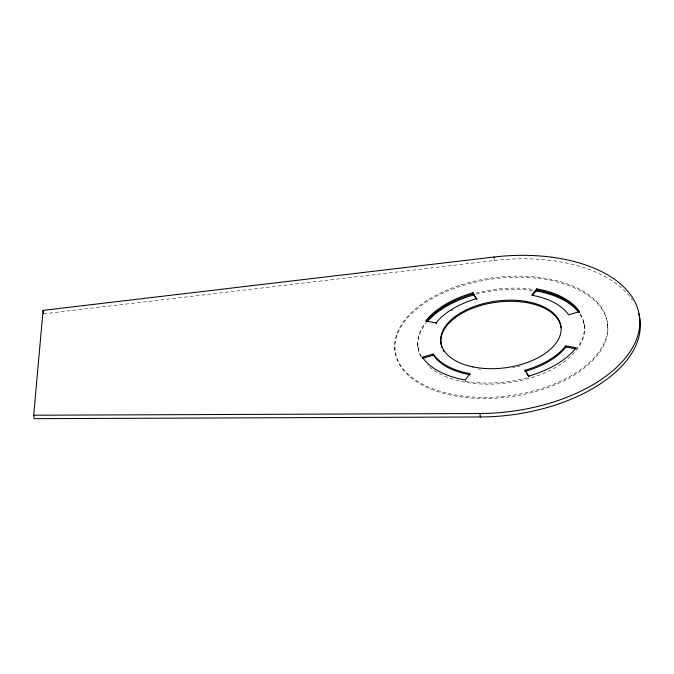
<?xml version="1.0" encoding="UTF-8"?>
<svg xmlns="http://www.w3.org/2000/svg" width="674" height="674" viewBox="0 0 674 674"><rect width="100%" height="100%" fill="white"/><g stroke="black" fill="none" stroke-linecap="round" stroke-linejoin="round"><path stroke-width="0.51" stroke-dasharray="3.37 2.53" d="M43.507 313.831L494.328 260.493A139.745 77.653 -7.4 0 1 632.549 300.368M583.692 321.961L584.274 325.256M607.645 324.801A107.141 59.539 -7.4 0 1 451.631 394.18A107.141 59.539 -7.4 0 1 444.36 291.185A107.141 59.539 -7.4 0 1 607.645 324.801L607.796 325.955A107.141 59.539 -7.4 0 1 451.782 395.326A107.141 59.539 -7.4 0 1 444.511 292.339A107.141 59.539 -7.4 0 1 607.796 325.955M494.076 258.555L494.328 260.493M465.161 379.968L465.313 381.122M394.779 348.643L394.93 349.789M417.762 344.894L418.158 348.188M580.289 313.873A83.846 46.59 -7.4 0 1 577.264 347.725M526.992 377.785A83.846 46.59 -7.4 0 1 463.51 380.785M421.199 356.175A83.846 46.59 -7.4 0 1 424.856 323.41M475.81 293.173A83.846 46.59 -7.4 0 1 532.89 289.399M520.37 365.898A60.559 33.649 -7.4 0 1 517.548 366.648M514.683 367.313A60.559 33.649 -7.4 0 1 512.804 367.718M480.663 369.251A60.559 33.649 -7.4 0 1 478.818 369.023M580.171 314.606A83.846 46.59 -7.4 0 1 533.825 376.926A83.846 46.59 -7.4 0 1 427.181 364.912M421.267 357.178A83.846 46.59 -7.4 0 1 426.549 322.585M476.425 294.201A83.846 46.59 -7.4 0 1 533.901 290.671M451.647 310.731A72.202 40.12 -7.4 0 1 452.928 309.947"/><path stroke-width="1.01" d="M33.7 415.226L43.06 310.369L493.874 257.038A139.745 77.653 -7.4 0 1 639.668 325.904A139.745 77.653 -7.4 0 1 479.913 413.516L33.7 415.226L34.155 418.68L480.36 416.97A139.745 77.653 -7.4 0 0 638.607 313.402M579.438 311.641A83.846 46.59 -7.4 0 0 536.664 288.868L531.693 295.195A72.202 40.12 -7.4 0 1 568.536 314.809L579.438 311.641L579.556 312.509M532.468 295.557L536.816 290.022L536.664 288.868M422.379 357.195L433.289 354.027A72.202 40.12 -7.4 0 0 470.123 373.64L465.161 379.968A83.846 46.59 -7.4 0 1 422.379 357.195L422.514 358.206M422.531 358.349L433.441 355.181A72.202 40.12 -7.4 0 0 470.275 374.795M476.83 298.565A72.202 40.12 -7.4 0 0 436.061 322.93L425.606 321.077A83.846 46.59 -7.4 0 1 472.937 292.777L476.939 299.424M525.113 371.138L524.995 370.27A72.202 40.12 -7.4 0 0 565.756 345.905L576.219 347.759A83.846 46.59 -7.4 0 1 528.879 376.058L528.997 376.918M525.147 371.425A72.202 40.12 -7.4 0 0 565.907 347.051L576.371 348.905M524.995 370.27L528.879 376.058M472.937 292.777L473.089 293.931L476.425 298.885M526.815 373.901L528.475 376.378M565.756 345.905L565.907 347.051M493.874 257.038L493.991 257.906M479.913 413.516L480.36 416.97M436.061 322.93L436.179 323.798M433.289 354.027L433.441 355.181M43.06 310.369L43.507 313.831M426.339 321.506A83.846 46.59 -7.4 0 1 473.089 293.931M536.816 290.022A83.846 46.59 -7.4 0 1 579.135 312.129M444.031 351.542A60.559 33.649 -7.4 0 1 443.155 350.033M442.11 347.733A60.559 33.649 -7.4 0 1 492.82 302.778A60.559 33.649 -7.4 0 1 561.122 327.791M427.181 321.827A83.846 46.59 -7.4 0 1 474.479 294.732M535.771 290.966A83.846 46.59 -7.4 0 1 578.427 312.121M472.887 366.892A60.559 33.649 -7.4 0 0 561.071 327.682A60.559 33.649 -7.4 0 0 468.775 308.684A60.559 33.649 -7.4 0 0 472.887 366.892"/></g></svg>
